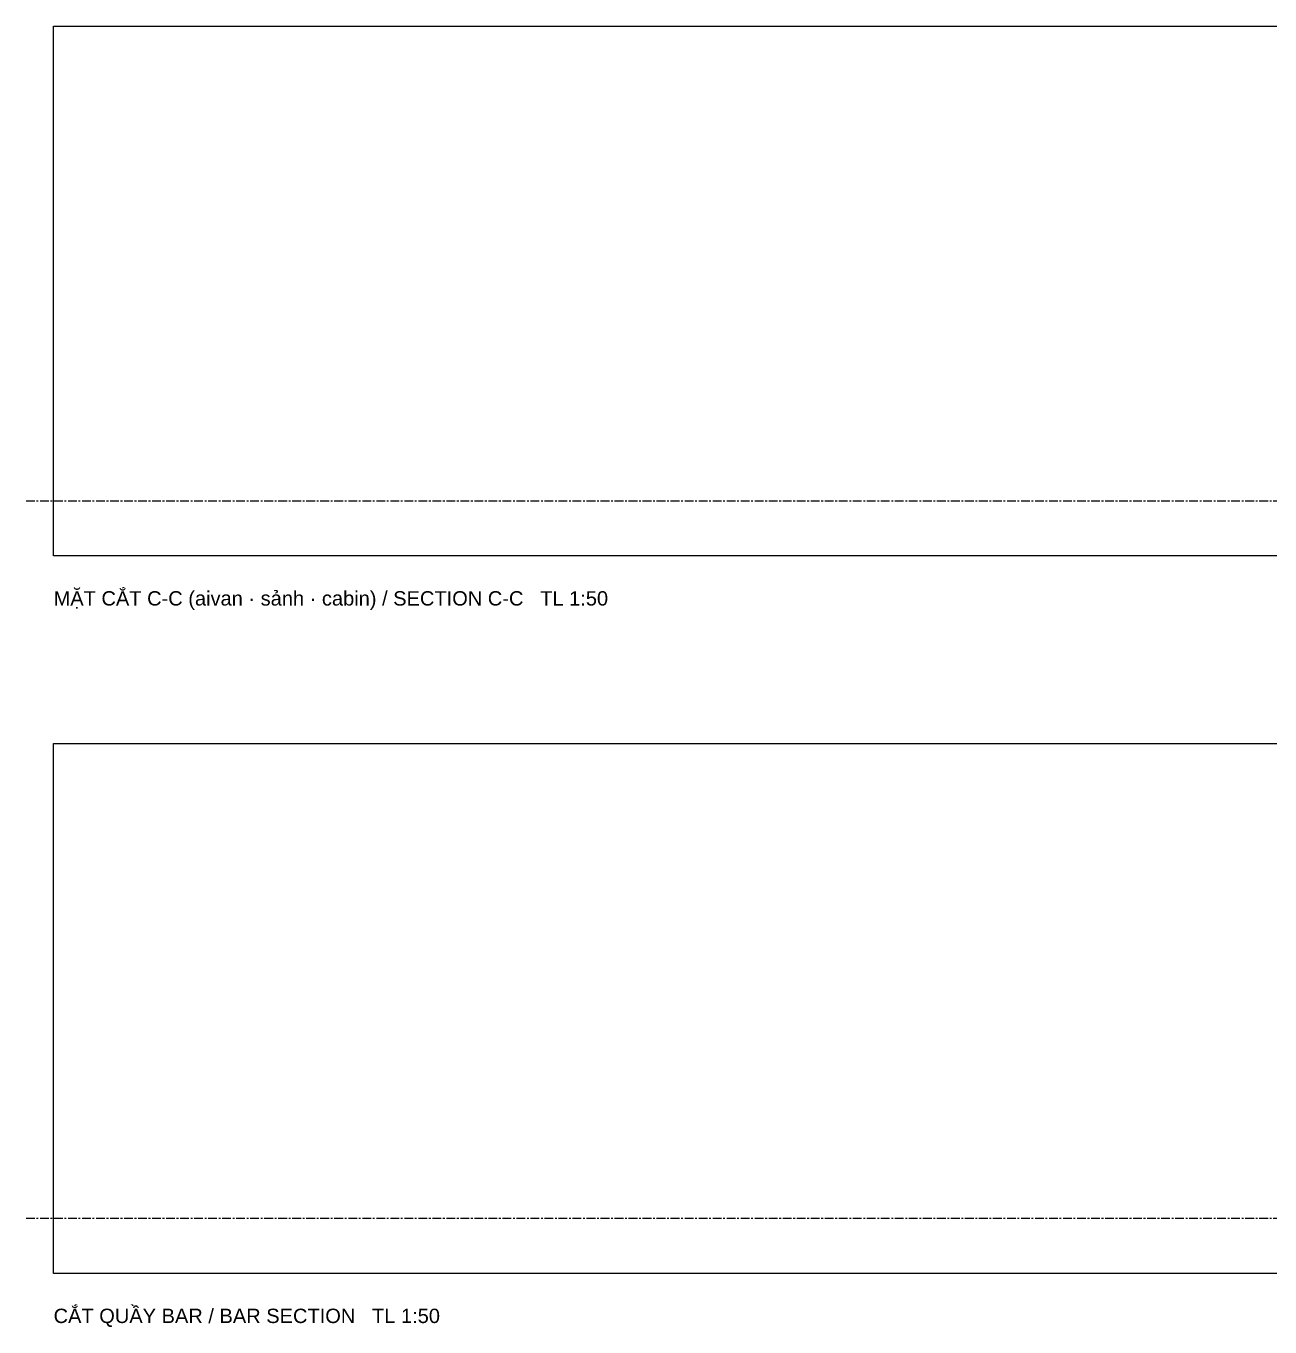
# Model space of a CAD drawing. Header units: millimetres. Extents: x -2320 to 44593, y -183000 to 30400.
# Drawn here: x -500 to 22047, y -74971 to -51400 of the extents above; entities that cross this region are included whole.
import ezdxf

# ---------------------------------------------------------------- set-up
doc = ezdxf.new("R2010")
doc.units = ezdxf.units.MM
doc.header["$LTSCALE"] = 50
doc.linetypes.add('CENTER', pattern=[5.08, 3.175, -0.635, 0.635, -0.635])
for name, color, linetype in [('A-BLDG', 8, 'Continuous'), ('A-TEXT', 7, 'Continuous'), ('S-GRID', 8, 'CENTER')]:
    doc.layers.add(name, color=color, linetype=linetype)
doc.styles.add('VN', font='arial.ttf')

msp = doc.modelspace()

# ---------------------------------------------------------------- linework, layer by layer
at = {"layer": 'A-BLDG'}
for points in [[(30400, -61000), (0, -61000), (0, -51400), (30400, -51400)], [(30400, -74000), (0, -74000), (0, -64400), (30400, -64400)]]:
    msp.add_lwpolyline(points, close=True, dxfattribs=at)
at = {"layer": 'S-GRID'}
for p, q in [((-500, -60000), (42035.5, -60000)), ((-500, -73000), (43819.8, -73000))]:
    msp.add_line(p, q, dxfattribs=at)

# ---------------------------------------------------------------- texts
at = {"layer": 'A-TEXT', "style": 'VN'}
for s, p in [('MẶT CẮT C-C (aivan · sảnh · cabin) / SECTION C-C   TL 1:50', (0, -61900)), ('CẮT QUẦY BAR / BAR SECTION   TL 1:50', (0, -74900))]:
    msp.add_text(s, height=260, dxfattribs=at).set_placement(p)

doc.saveas('drawing.dxf')
